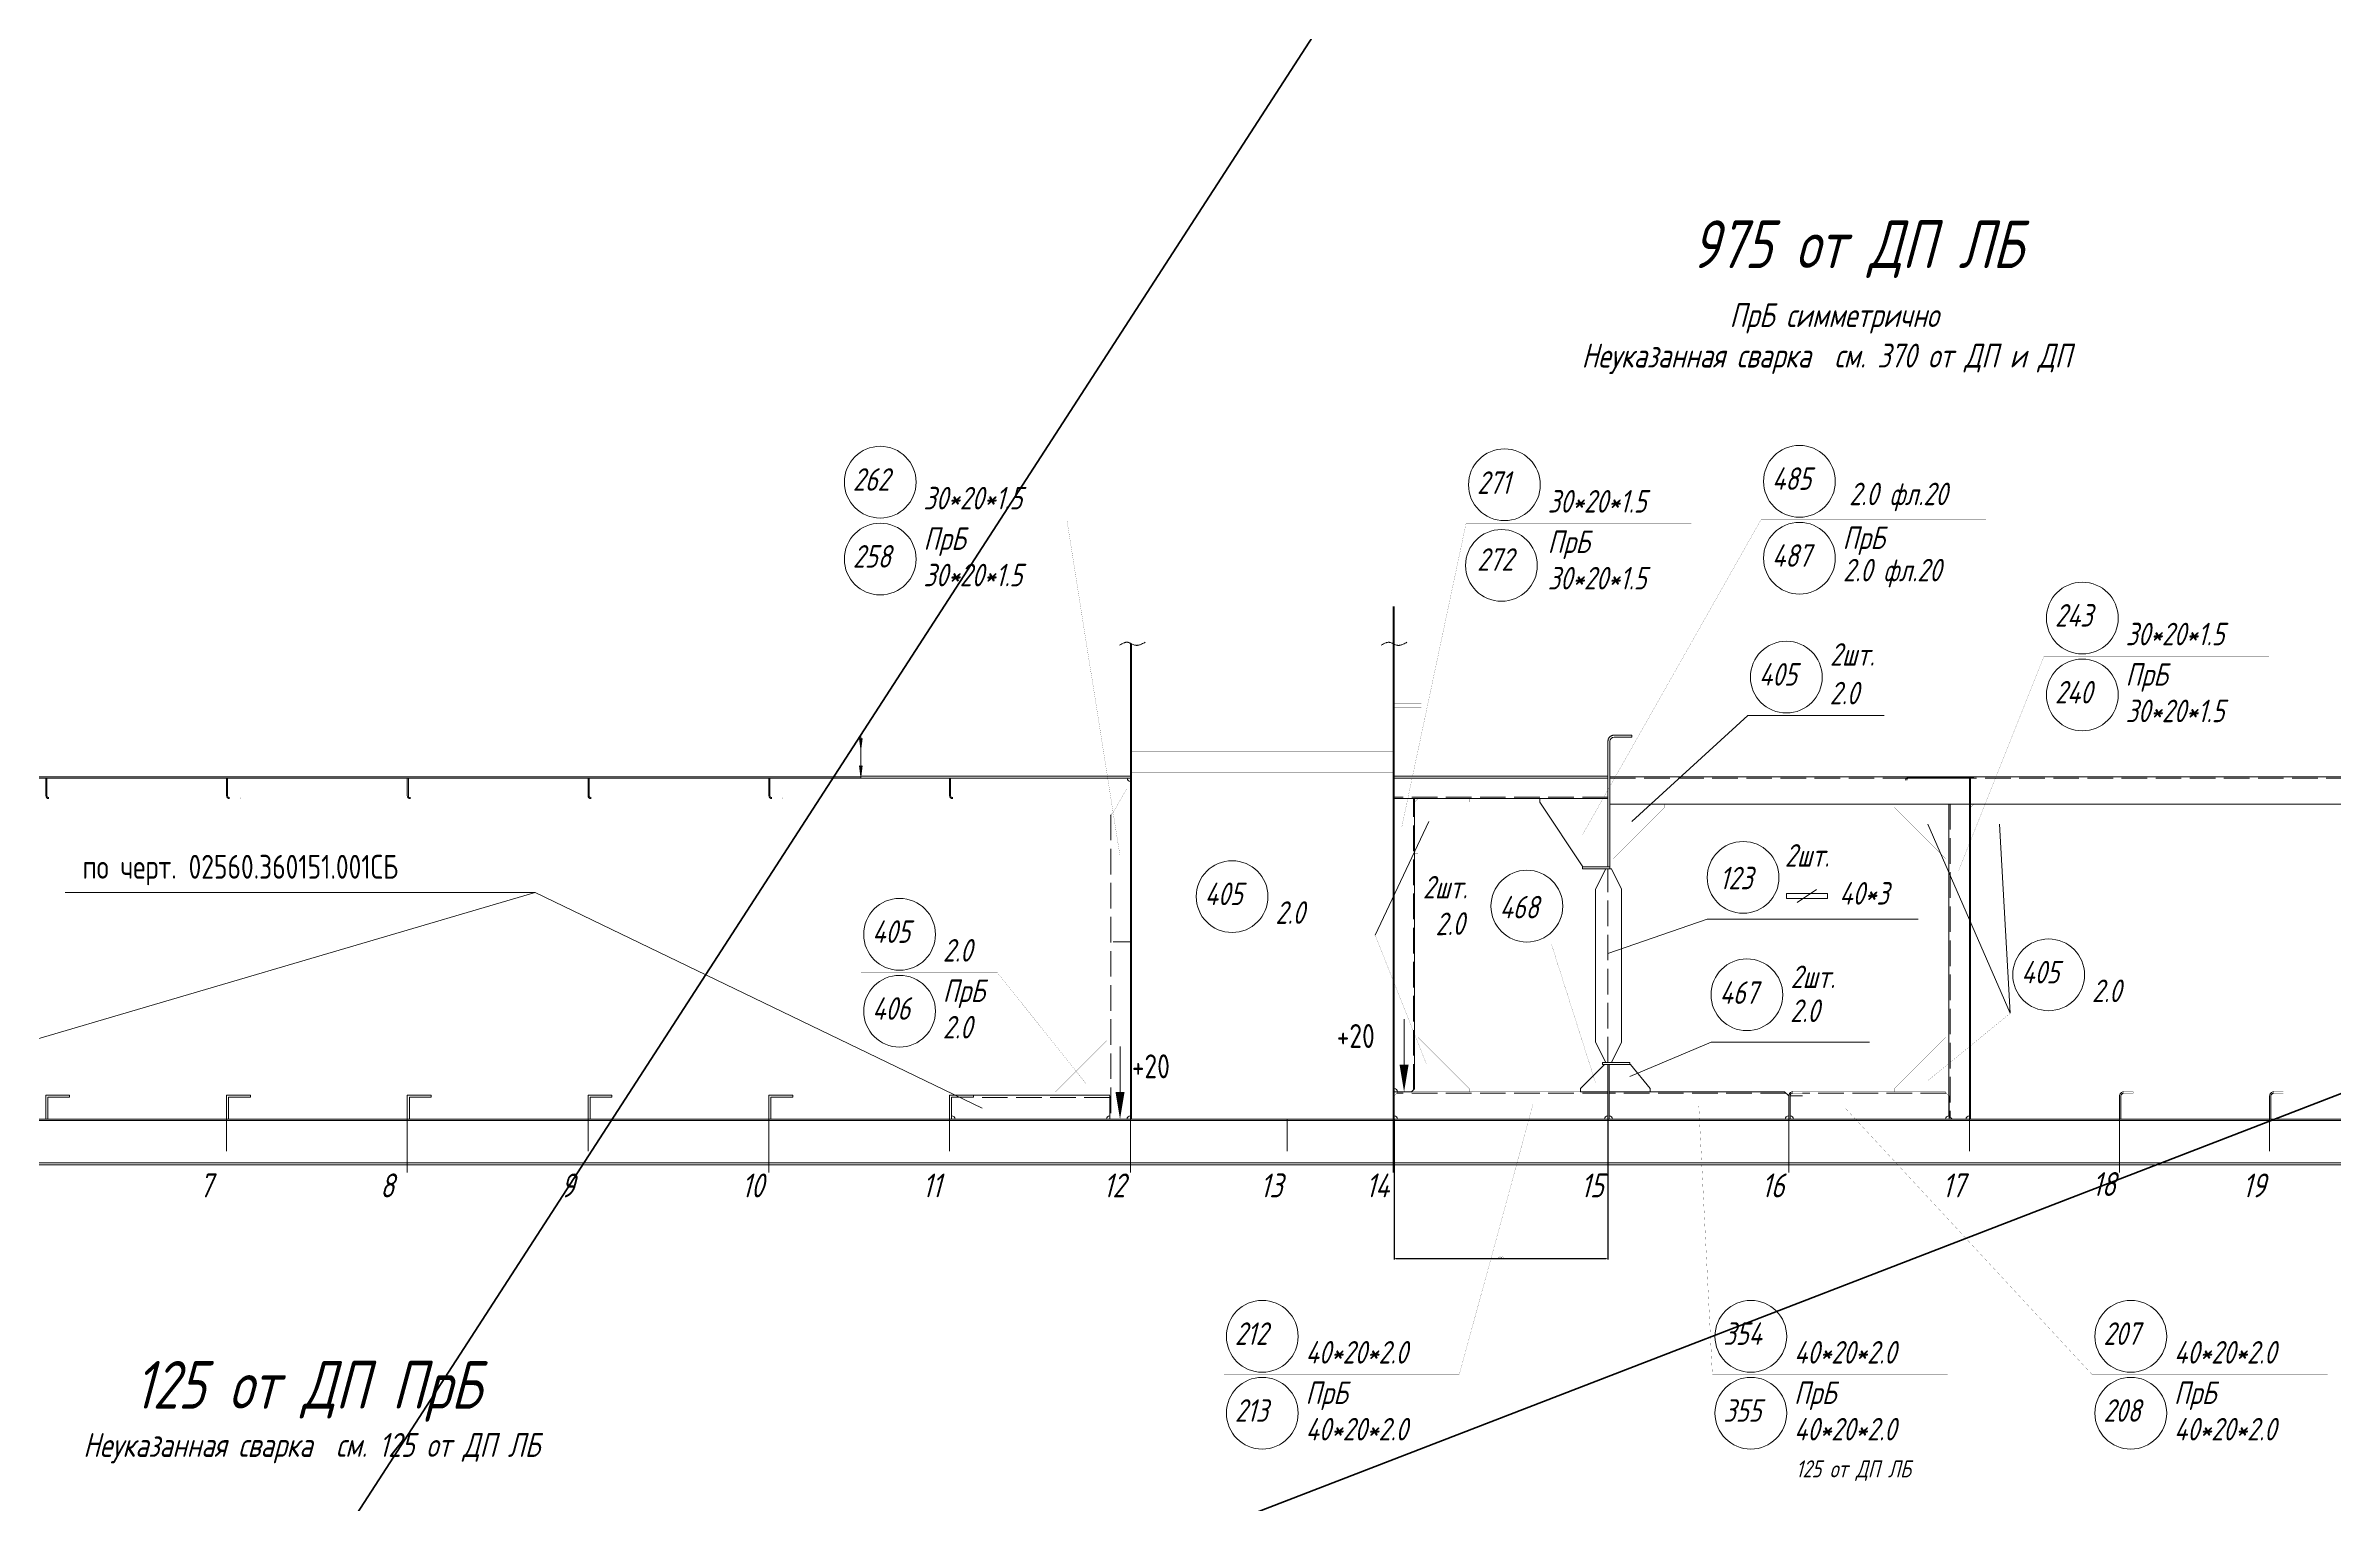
# Model space of a CAD drawing. Header units: millimetres. Extents: x 77380 to 135900, y -26587 to 17301.
# Drawn here: x 112673 to 116027, y 2031 to 4169 of the extents above; entities that cross this region are included whole.
import ezdxf

# ---------------------------------------------------------------- set-up
doc = ezdxf.new("R2010")
doc.units = ezdxf.units.MM
for name, pattern in [('K5LT32768', [0]), ('K5LT32769', [50, 37.5, -12.5]), ('K5LT32770', [0]), ('K5LT32772', [0]), ('K5LT32773', [50, 37.5, -12.5]), ('K5LT32774', [850.2, 600, -125, 0.2, -125]), ('K5LT32776', [0]), ('K5LT32777', [0]), ('K5LT32779', [0]), ('K5LT32780', [0]), ('K5LT32781', [0]), ('K5LT32831', [0]), ('K5LT_THIN', [0])]:
    doc.linetypes.add(name, pattern=pattern)
doc.layers.add('4001', color=7, linetype='Continuous')
doc.styles.add('KDIMTEXTSTYLE', font='GOST_AU.SHX', dxfattribs={"width": 0.96, "oblique": 15, "height": 5})
doc.styles.add('KTEXTSTYLE', font='GOST_AU.SHX', dxfattribs={"width": 0.96, "height": 5})
doc.dimstyles.new('KDIMSTYLE (1.00)', dxfattribs={"dimtxt": 5, "dimasz": 1, "dimexe": 2, "dimexo": 0, "dimgap": 1, "dimtad": 1, "dimtxsty": 'KDIMTEXTSTYLE', "dimsah": 1, "dimcen": 0, "dimdle": 1, "dimadec": 0, "dimazin": 0, "dimtfac": 0.667, "dimtmove": 0, "dimatfit": 3, "dimfxl": 1, "dimtvp": 1, "dimtolj": 1, "dimtzin": 0, "dimarcsym": 0})

# ---------------------------------------------------------------- blocks, each defined once
blk = doc.blocks.new('U31')
at = {"layer": '4001'}
for points in [[(113322.6, 17769.1), (113324.6, 17784.1), (113322.6, 17782.6), (113320.7, 17784.1)], [(113322.6, 17728.8), (113324.6, 17743.8), (113322.6, 17742.3), (113320.7, 17743.8)]]:
    blk.add_hatch(color=7, dxfattribs=at).paths.add_polyline_path(points)
at = {"layer": '4001', "color": 7, "linetype": 'K5LT_THIN', "lineweight": 18}
for p, q in [((113322.6, 17769.1), (113320.7, 17784.1)), ((113320.7, 17784.1), (113322.6, 17782.6)), ((113322.6, 17787), (113322.6, 17728.8)), ((113322.6, 17787), (113322.6, 17769.1)), ((113322.6, 17782.6), (113324.6, 17784.1)), ((113324.6, 17784.1), (113322.6, 17769.1)), ((113322.6, 17728.8), (113320.7, 17743.8)), ((113320.7, 17743.8), (113322.6, 17742.3)), ((113322.6, 17742.3), (113324.6, 17743.8)), ((113324.6, 17743.8), (113322.6, 17728.8))]:
    blk.add_line(p, q, dxfattribs=at)
blk = doc.blocks.new('U102')
at = {"color": 7, "linetype": 'K5LT32780', "const_width": 0.18}
for points in [[(110125.3, 12764.4), (118535.3, 12764.4), (118535.3, 18704.4), (110125.3, 18704.4)], [(110325.3, 12814.4), (118485.3, 12814.4), (118485.3, 18654.4), (110325.3, 18654.4)]]:
    blk.add_lwpolyline(points, close=True, dxfattribs=at)
blk = doc.blocks.new('U151')
blk.add_hatch(color=7).paths.add_polyline_path([(113695.8, 17265.7), (113709.1, 17265.7), (113702.4, 17225.7)])
at = {"color": 7, "linetype": 'K5LT32831', "lineweight": 9}
blk.add_line((113702.4, 17265.7), (113702.4, 17332.2), dxfattribs=at)
blk = doc.blocks.new('U152')
blk.add_hatch(color=7).paths.add_polyline_path([(114125.5, 17305.8), (114112.2, 17305.8), (114118.8, 17265.8)])
at = {"color": 7, "linetype": 'K5LT32831', "lineweight": 9}
blk.add_line((114118.8, 17305.8), (114118.8, 17372.4), dxfattribs=at)
blk = doc.blocks.new('U154')
at = {"layer": '4001', "color": 7, "linetype": 'K5LT_THIN', "lineweight": 18}
for p, q in [((112127.6, 17225.8), (112127.6, 17260.8)), ((112162.6, 17260.8), (112127.6, 17260.8)), ((112162.6, 17257.8), (112130.6, 17257.8)), ((112130.6, 17257.8), (112130.6, 17225.8)), ((112162.6, 17260.8), (112162.6, 17257.8))]:
    blk.add_line(p, q, dxfattribs=at)
blk = doc.blocks.new('U155')
at = {"layer": '4001', "color": 7, "linetype": 'K5LT_THIN', "lineweight": 18}
for p, q in [((112392.6, 17225.8), (112392.6, 17260.8)), ((112427.6, 17260.8), (112392.6, 17260.8)), ((112427.6, 17257.8), (112395.6, 17257.8)), ((112395.6, 17257.8), (112395.6, 17225.8)), ((112427.6, 17260.8), (112427.6, 17257.8))]:
    blk.add_line(p, q, dxfattribs=at)
blk = doc.blocks.new('U156')
at = {"layer": '4001', "color": 7, "linetype": 'K5LT_THIN', "lineweight": 18}
for p, q in [((112657.6, 17225.8), (112657.6, 17260.8)), ((112692.6, 17260.8), (112657.6, 17260.8)), ((112692.6, 17257.8), (112660.6, 17257.8)), ((112660.6, 17257.8), (112660.6, 17225.8)), ((112692.6, 17260.8), (112692.6, 17257.8))]:
    blk.add_line(p, q, dxfattribs=at)
blk = doc.blocks.new('U157')
at = {"layer": '4001', "color": 7, "linetype": 'K5LT_THIN', "lineweight": 18}
for p, q in [((112922.6, 17225.8), (112922.6, 17260.8)), ((112957.6, 17260.8), (112922.6, 17260.8)), ((112957.6, 17257.8), (112925.6, 17257.8)), ((112925.6, 17257.8), (112925.6, 17225.8)), ((112957.6, 17260.8), (112957.6, 17257.8))]:
    blk.add_line(p, q, dxfattribs=at)
blk = doc.blocks.new('U158')
at = {"layer": '4001', "color": 7, "linetype": 'K5LT_THIN', "lineweight": 18}
for p, q in [((113187.6, 17225.8), (113187.6, 17260.8)), ((113222.6, 17260.8), (113187.6, 17260.8)), ((113222.6, 17257.8), (113190.6, 17257.8)), ((113190.6, 17257.8), (113190.6, 17225.8)), ((113222.6, 17260.8), (113222.6, 17257.8))]:
    blk.add_line(p, q, dxfattribs=at)
blk = doc.blocks.new('U159')
at = {"layer": '4001', "color": 7, "linetype": 'K5LT_THIN', "lineweight": 18}
for p, q in [((113452.6, 17225.8), (113452.6, 17260.8)), ((113487.6, 17260.8), (113452.6, 17260.8)), ((113487.6, 17257.8), (113455.6, 17257.8)), ((113455.6, 17257.8), (113455.6, 17225.8)), ((113487.6, 17260.8), (113487.6, 17257.8))]:
    blk.add_line(p, q, dxfattribs=at)
blk = doc.blocks.new('U165')
at = {"color": 3, "linetype": 'K5LT32768', "lineweight": 18, "true_color": 0x00ff00}
for p, q in [((115167.6, 17225.8), (115167.6, 17259.8)), ((115169.6, 17225.8), (115169.6, 17259.8))]:
    blk.add_line(p, q, dxfattribs=at)
at = {"color": 1, "linetype": 'K5LT32772', "true_color": 0xff0000, "const_width": 0.18}
blk.add_lwpolyline([(115173.6, 17265.8), (115187.6, 17265.8), (115187.6, 17263.8), (115173.6, 17263.8)], dxfattribs=at)
at = {"color": 3, "linetype": 'K5LT32768', "lineweight": 18, "true_color": 0x00ff00}
for radius, start, end in [(6, 89.9984, 180.0016), (4, 89.9993, 179.9897)]:
    blk.add_arc((115173.6, 17259.8), radius, start, end, dxfattribs=at)
blk = doc.blocks.new('U166')
at = {"color": 3, "linetype": 'K5LT32768', "lineweight": 18, "true_color": 0x00ff00}
for p, q in [((115387.6, 17225.8), (115387.6, 17259.8)), ((115389.6, 17225.8), (115389.6, 17259.8))]:
    blk.add_line(p, q, dxfattribs=at)
at = {"color": 1, "linetype": 'K5LT32772', "true_color": 0xff0000, "const_width": 0.18}
blk.add_lwpolyline([(115393.6, 17265.8), (115407.6, 17265.8), (115407.6, 17263.8), (115393.6, 17263.8)], dxfattribs=at)
at = {"color": 3, "linetype": 'K5LT32768', "lineweight": 18, "true_color": 0x00ff00}
for radius, start, end in [(6, 89.9984, 180.0016), (4, 89.9993, 179.9897)]:
    blk.add_arc((115393.6, 17259.8), radius, start, end, dxfattribs=at)
blk = doc.blocks.new('U174')
at = {"layer": '4001', "color": 7, "linetype": 'K5LT_THIN', "lineweight": 18}
for p, q in [((114412.6, 17305.8), (114377.6, 17270.8)), ((114417.6, 17305.8), (114412.6, 17305.8)), ((114417.6, 17305.8), (114417.6, 17265.8)), ((114377.6, 17265.8), (114377.6, 17270.8)), ((114377.6, 17265.8), (114417.6, 17265.8))]:
    blk.add_line(p, q, dxfattribs=at)
blk = doc.blocks.new('U175')
at = {"layer": '4001', "color": 7, "linetype": 'K5LT_THIN', "lineweight": 18}
for p, q in [((114419.6, 17265.8), (114419.6, 17305.8)), ((114419.6, 17305.8), (114450.6, 17305.8)), ((114479.6, 17270.8), (114450.6, 17305.8)), ((114419.6, 17265.8), (114479.6, 17265.8)), ((114479.6, 17265.8), (114479.6, 17270.8))]:
    blk.add_line(p, q, dxfattribs=at)
blk = doc.blocks.new('U201')
at = {"layer": '4001', "color": 7, "linetype": 'K5LT_THIN', "lineweight": 18}
for p, q in [((114380.6, 17592.8), (114380.6, 17595.8)), ((114420.6, 17595.8), (114380.6, 17595.8)), ((114380.6, 17592.8), (114420.6, 17592.8)), ((114420.6, 17595.8), (114420.6, 17592.8))]:
    blk.add_line(p, q, dxfattribs=at)
blk = doc.blocks.new('*D585')
at = {"color": 0, "lineweight": -2}
for p, q in [((114649.2, 2595.1), (114649.2, 2390)), ((114962.7, 2595.1), (114962.7, 2390)), ((114651.7, 2391.3), (114960.2, 2391.3))]:
    blk.add_line(p, q, dxfattribs=at)
at = {"color": 0, "lineweight": 100}
for points in [[(114651.7, 2391.7), (114651.7, 2390.8), (114649.2, 2391.3)], [(114960.2, 2391.7), (114960.2, 2390.8), (114962.7, 2391.3)]]:
    blk.add_solid(points, dxfattribs=at)
at = {"layer": 'Defpoints', "color": 0, "lineweight": 100}
for p in [(114649.2, 2595.8), (114962.7, 2595.7), (114962.7, 2391.3)]:
    blk.add_point(p, dxfattribs=at)
at = {"color": 0, "lineweight": 100, "insert": (114805.9, 2393.3), "char_height": 2.5, "attachment_point": 5}
blk.add_mtext('313,5', dxfattribs=at)

msp = doc.modelspace()

# ---------------------------------------------------------------- linework, layer by layer
at = {"color": 2, "lineweight": 100}
for p, q in [((113264.422, 1562.654), (126209.614, 6562.066)), ((112818.216, 1537.293), (115195.489, 5211.912))]:
    msp.add_line(p, q, dxfattribs=at)
at = {"color": 3, "linetype": 'K5LT32768', "lineweight": 18, "true_color": 0x00ff00}
for p, q in [((114647.69, 2595.751), (114647.69, 3347.217)), ((114649.188, 2595.751), (114649.188, 3347.217)), ((114262.689, 2595.751), (114262.689, 3292.832)), ((114264.188, 2595.751), (114264.188, 3292.832)), ((114647.69, 2595.751), (114647.69, 3292.832)), ((114649.188, 2595.751), (114649.188, 3292.832)), ((114262.689, 3095.751), (112164.191, 3095.751)), ((112672.69, 3070.197), (112672.69, 3095.751)), ((112674.188, 3070.197), (112674.188, 3095.751)), ((112937.69, 3070.197), (112937.69, 3095.751)), ((112939.188, 3070.197), (112939.188, 3095.751)), ((113202.69, 3070.197), (113202.69, 3095.751)), ((113204.188, 3070.197), (113204.188, 3095.751)), ((113467.69, 3070.197), (113467.69, 3095.751)), ((113469.188, 3070.197), (113469.188, 3095.751)), ((113732.69, 3070.197), (113732.69, 3095.751)), ((113734.188, 3070.197), (113734.188, 3095.751)), ((114262.689, 3098.751), (113867.689, 3098.751)), ((113997.69, 3070.197), (113997.69, 3095.751)), ((113999.188, 3070.197), (113999.188, 3095.751)), ((114262.689, 3098.751), (114237.189, 3098.751)), ((114262.689, 2981.751), (114262.689, 3095.751)), ((114962.689, 3098.751), (114649.188, 3098.751)), ((114962.689, 3095.751), (114649.188, 3095.751)), ((115499.188, 3097.251), (115403.635, 3097.251)), ((115499.188, 3095.751), (115403.635, 3095.751)), ((115492.688, 2595.751), (115492.688, 3095.751)), ((115494.189, 2595.751), (115494.189, 3095.751)), ((115494.189, 2595.751), (115494.189, 3095.751)), ((114262.689, 2595.751), (114262.689, 3080.751)), ((114649.188, 3080.751), (114649.188, 2595.751)), ((115462.634, 3057.751), (115462.634, 2600.306)), ((115492.688, 2595.751), (115492.688, 3080.751)), ((114232.69, 2595.751), (114232.69, 2629.751)), ((114649.188, 2629.752), (114649.189, 2640.825)), ((114649.188, 2635.825), (114674.689, 2635.825)), ((114962.689, 2600.752), (114962.689, 2629.752)), ((115227.689, 2595.751), (115227.689, 2629.824)), ((115229.691, 2595.751), (115229.691, 2629.824)), ((115229.691, 2629.751), (115229.691, 2595.751)), ((115247.69, 2629.751), (115229.691, 2629.751)), ((115462.689, 2595.751), (115462.689, 2629.751)), ((112747.643, 2593.752), (111887.689, 2593.752)), ((115792.611, 2595.751), (113932.889, 2595.751)), ((115791.758, 2593.752), (113933.279, 2593.752)), ((113999.689, 2595.751), (114232.69, 2595.751)), ((114237.189, 2595.751), (114262.689, 2595.751)), ((114729.691, 2595.751), (114962.689, 2595.751)), ((115229.691, 2595.751), (115462.689, 2595.751)), ((115462.634, 2600.306), (115467.191, 2595.751)), ((115467.191, 2595.751), (115492.688, 2595.751))]:
    msp.add_line(p, q, dxfattribs=at)
at = {"color": 1, "linetype": 'K5LT32772', "lineweight": 18, "true_color": 0xff0000}
for p, q in [((115167.883, 3187.524), (114997.689, 3032.022)), ((115367.68, 3187.524), (115167.883, 3187.524)), ((114679.245, 2640.379), (114679.245, 3065.751)), ((115284.361, 2926.768), (115224.243, 2926.768)), ((115224.243, 2926.768), (115224.243, 2919.253)), ((115224.243, 2919.253), (115284.361, 2919.253)), ((115240.212, 2913.617), (115268.392, 2932.404)), ((115284.361, 2919.253), (115284.361, 2926.768)), ((114674.689, 2635.825), (114679.245, 2640.379))]:
    msp.add_line(p, q, dxfattribs=at)
at = {"color": 1, "linetype": 'K5LT32773', "lineweight": 18, "true_color": 0xff0000}
for p, q in [((114971.689, 3158.751), (114997.689, 3158.751)), ((114997.689, 3158.751), (114997.689, 3155.751)), ((114965.689, 3095.751), (117877.691, 3095.751)), ((114962.689, 3067.751), (114649.188, 3067.751)), ((114677.744, 2638.879), (114677.744, 3065.751)), ((114962.689, 2678.751), (114962.689, 2962.751)), ((114232.636, 2627.751), (114032.689, 2627.753))]:
    msp.add_line(p, q, dxfattribs=at)
at = {"color": 7, "linetype": 'K5LT_THIN', "lineweight": 18}
for p, q in [((114997.689, 3155.751), (114971.689, 3155.751)), ((114962.689, 2965.751), (114962.689, 3149.751)), ((114965.689, 3149.751), (114965.689, 2965.751)), ((112307.69, 3097.751), (113867.689, 3097.751)), ((113867.689, 3098.751), (113867.689, 3095.751)), ((114965.689, 3097.751), (116272.689, 3097.751)), ((114649.188, 3065.751), (114962.689, 3065.751)), ((114862.689, 3065.751), (114862.689, 3060.751)), ((114862.689, 3060.751), (114925.689, 2965.751)), ((117912.69, 3057.751), (114965.689, 3057.751)), ((114621.377, 2865.694), (114700.059, 3032.022)), ((115431.862, 3028.23), (115552.398, 2750.996)), ((115536.688, 3028.23), (115552.398, 2750.996)), ((114959.689, 2962.751), (114944.689, 2932.751)), ((114965.689, 2962.751), (114967.689, 2962.751)), ((114967.689, 2962.751), (114982.689, 2932.751)), ((113389.947, 2928.275), (112317.666, 2612.788)), ((114944.689, 2932.751), (114944.689, 2708.751)), ((114982.689, 2932.751), (114982.689, 2708.751)), ((115108.235, 2888.933), (114962.689, 2838.653)), ((115108.235, 2888.933), (115417.235, 2888.933)), ((114944.689, 2708.751), (114959.689, 2678.751)), ((114967.689, 2678.751), (114982.689, 2708.751)), ((115113.785, 2708.751), (114994.689, 2658.325)), ((115113.785, 2708.751), (115346.19, 2708.751)), ((114994.689, 2678.751), (114954.689, 2678.751)), ((114954.689, 2678.751), (114954.689, 2675.751)), ((114954.689, 2675.751), (114994.689, 2675.751)), ((114962.689, 2675.751), (114962.689, 2595.75)), ((114964.689, 2595.751), (114964.689, 2675.751)), ((114994.689, 2678.751), (114994.689, 2675.751)), ((114032.689, 2630.753), (114232.636, 2630.751)), ((112747.643, 2593.752), (113933.279, 2593.752)), ((115791.758, 2593.752), (117618.26, 2593.751)), ((113924.718, 2531.751), (112739.082, 2531.751)), ((112740.224, 2528.751), (113925.86, 2528.751))]:
    msp.add_line(p, q, dxfattribs=at)
at = {"color": 3, "linetype": 'K5LT32769', "lineweight": 18, "true_color": 0x00ff00}
for p, q in [((115464.136, 3057.751), (115464.136, 2598.806)), ((114234.134, 3042.189), (114234.134, 2598.806)), ((114962.689, 2633.825), (114653.262, 2633.825)), ((115223.615, 2633.825), (114964.689, 2633.825)), ((115458.615, 2633.824), (115247.69, 2633.824))]:
    msp.add_line(p, q, dxfattribs=at)
at = {"color": 7, "linetype": 'K5LT32780', "lineweight": 18}
for p, q in [((112701.19, 2928.275), (113389.947, 2928.275)), ((113389.947, 2928.275), (114045.36, 2611.753))]:
    msp.add_line(p, q, dxfattribs=at)
at = {"color": 3, "linetype": 'K5LT32774', "lineweight": 18, "true_color": 0x00ff00}
for p, q in [((114237.189, 2855.751), (114262.689, 2855.751)), ((114647.69, 2703.851), (114647.69, 2595.751)), ((115492.688, 2703.851), (115492.688, 2595.751))]:
    msp.add_line(p, q, dxfattribs=at)
at = {"color": 1, "linetype": 'K5LT32781', "lineweight": 0, "true_color": 0xff0000}
for p, q in [((114647.69, 2635.825), (114647.69, 2517.626)), ((111162.689, 2595.751), (118776.46, 2595.751)), ((112937.689, 2595.751), (112937.689, 2548.876)), ((113202.689, 2595.751), (113202.689, 2517.626)), ((113467.689, 2595.751), (113467.689, 2548.876)), ((113732.689, 2595.751), (113732.689, 2517.626)), ((113932.889, 2595.751), (115792.611, 2595.751)), ((113997.689, 2595.751), (113997.689, 2548.876)), ((113997.689, 2595.751), (113997.689, 2548.876)), ((114262.689, 2595.751), (114262.689, 2517.626)), ((114262.689, 2595.751), (114262.689, 2517.626)), ((114492.689, 2595.751), (114492.689, 2548.876)), ((114492.689, 2595.751), (114492.689, 2548.876)), ((114647.69, 2595.75), (114647.69, 2517.625)), ((114962.689, 2595.751), (114962.689, 2548.876)), ((114962.689, 2595.751), (114962.689, 2548.876)), ((115227.689, 2595.751), (115227.689, 2517.626)), ((115227.689, 2595.751), (115227.689, 2517.626)), ((115492.689, 2595.751), (115492.689, 2548.876)), ((115712.689, 2595.751), (115712.689, 2517.626)), ((115712.689, 2595.751), (115712.689, 2517.626)), ((115932.689, 2595.751), (115932.689, 2548.876))]:
    msp.add_line(p, q, dxfattribs=at)
at = {"color": 3, "linetype": 'K5LT32777', "lineweight": 18, "true_color": 0x00ff00}
for p, q in [((115221.616, 2635.825), (114964.689, 2635.825)), ((115227.689, 2629.752), (115221.616, 2635.825)), ((115227.689, 2600.752), (115227.689, 2629.752)), ((114969.189, 2595.751), (115222.687, 2595.751))]:
    msp.add_line(p, q, dxfattribs=at)
at = {"color": 8, "linetype": 'K5LT32779', "lineweight": 18, "true_color": 0x808080}
for p, q in [((111959.689, 2531.751), (112739.082, 2531.751)), ((111959.689, 2528.751), (112740.224, 2528.751)), ((111963.931, 2531.751), (117370.686, 2531.751)), ((111963.931, 2528.751), (117371.93, 2528.751)), ((113924.718, 2531.751), (115762.961, 2531.751)), ((113925.86, 2528.751), (115764.613, 2528.751))]:
    msp.add_line(p, q, dxfattribs=at)
at = {"color": 1, "linetype": 'K5LT32772', "true_color": 0xff0000, "const_width": 0.18}
for points in [[(113839.614, 3473.3), (114169.69, 3473.3), (114247.44, 2981.751)], [(115084.711, 3468.647), (114754.635, 3468.647), (114660.323, 3023.221)], [(115517.088, 3474.518), (115187.013, 3474.518), (114925.689, 3013.251)], [(115931.836, 3274.079), (115601.76, 3274.079), (115477.036, 2960.815)], [(114167.688, 3095.751), (114167.688, 3055.751), (114169.69, 3055.751), (114169.69, 3095.751)], [(115399.133, 3092.751), (115399.133, 3057.306), (115400.635, 3057.306), (115400.635, 3092.751)], [(114355.371, 2865.694), (114621.377, 2865.694), (114696.494, 2676.882)], [(114716.706, 2853.065), (114879.59, 2853.065), (114944.689, 2648.699)], [(113867.948, 2810.378), (114067.746, 2810.378), (114197.415, 2648.072)], [(115752.195, 2750.996), (115552.398, 2750.996), (115431.862, 2652.43)], [(114399.643, 2221), (114744.744, 2221), (114853.101, 2618.656)], [(115233.688, 2635.824), (115247.617, 2635.824), (115247.617, 2633.824), (115233.688, 2633.824)], [(115460.902, 2221), (115115.801, 2221), (115095.938, 2615.252)], [(116017.895, 2221), (115672.794, 2221), (115309.825, 2612.751)]]:
    msp.add_lwpolyline(points, dxfattribs=at)
at = {"color": 6, "linetype": 'K5LT32776', "true_color": 0xff00ff, "const_width": 0.18}
msp.add_lwpolyline([(114649.188, 3199.792), (114689.188, 3199.792), (114689.188, 3205.151), (114649.188, 3205.151)], dxfattribs=at)
at = {"color": 3, "linetype": 'K5LT32768', "true_color": 0x00ff00, "const_width": 0.18}
for points in [[(114647.69, 3137.017), (114263.69, 3137.017), (114263.69, 3134.802), (114647.69, 3134.802)], [(114647.69, 3104.509), (114263.69, 3104.509), (114263.69, 3106.724), (114647.69, 3106.724)], [(112677.188, 3065.697), (112692.633, 3065.697), (112692.633, 3067.197), (112677.188, 3067.197)], [(112942.188, 3065.697), (112957.633, 3065.697), (112957.633, 3067.197), (112942.188, 3067.197)], [(113207.188, 3065.697), (113222.633, 3065.697), (113222.633, 3067.197), (113207.188, 3067.197)], [(113472.188, 3065.697), (113487.633, 3065.697), (113487.633, 3067.197), (113472.188, 3067.197)], [(113737.188, 3065.697), (113752.633, 3065.697), (113752.633, 3067.197), (113737.188, 3067.197)], [(114002.188, 3065.697), (114017.633, 3065.697), (114017.633, 3067.197), (114002.188, 3067.197)], [(114262.689, 3080.751), (114257.69, 3080.751), (114237.189, 3045.244)], [(114237.189, 3045.244), (114232.636, 3040.689), (114232.636, 2600.306), (114237.189, 2595.751)], [(114962.689, 2635.825), (114655.262, 2635.825), (114649.189, 2629.752)], [(115462.689, 2629.751), (115456.616, 2635.824), (115247.69, 2635.824), (115247.69, 2629.751)]]:
    msp.add_lwpolyline(points, dxfattribs=at)
at = {"color": 2, "linetype": 'K5LT32770', "true_color": 0xffff00, "const_width": 0.18}
for points in [[(114684.244, 3065.72), (114759.244, 3065.72), (114759.244, 3060.721), (114684.244, 2985.721), (114679.245, 2985.721), (114679.245, 3060.721), (114684.244, 3065.72)], [(114970.688, 3057.72), (115045.688, 3057.72), (115045.688, 3052.721), (114970.688, 2977.721), (114965.689, 2977.721), (114965.689, 3052.721), (114970.688, 3057.72)], [(115457.635, 3057.751), (115382.635, 3057.751), (115382.635, 3052.751), (115457.635, 2977.751), (115462.634, 2977.751), (115462.634, 3052.751), (115457.635, 3057.751)], [(115499.188, 3057.72), (115574.188, 3057.72), (115574.188, 3052.721), (115499.188, 2977.721), (115494.189, 2977.721), (115494.189, 3052.721), (115499.188, 3057.72)], [(114227.689, 2630.751), (114152.689, 2630.751), (114152.689, 2635.751), (114227.689, 2710.751), (114232.69, 2710.751), (114232.69, 2635.751), (114227.689, 2630.751)], [(114684.244, 2635.825), (114759.244, 2635.825), (114759.244, 2640.824), (114684.244, 2715.824), (114679.245, 2715.824), (114679.245, 2640.824), (114684.244, 2635.825)], [(115457.69, 2635.751), (115382.69, 2635.751), (115382.69, 2640.751), (115457.69, 2715.751), (115462.689, 2715.751), (115462.689, 2640.751), (115457.69, 2635.751)]]:
    msp.add_lwpolyline(points, dxfattribs=at)
at = {"color": 1, "linetype": 'K5LT32772', "lineweight": 18, "true_color": 0xff0000}
for centre in [(113895.974, 3529.661), (114810.917, 3525.903), (115243.373, 3530.878), (113895.974, 3416.941), (114806.576, 3407.647), (115243.373, 3418.158), (115658.12, 3330.439), (115224.243, 3243.884), (115658.12, 3217.719), (115160.838, 2950.251), (114411.731, 2922.054), (114843.84, 2908.067), (113924.309, 2866.738), (115608.758, 2807.357), (115166.388, 2778.186), (113924.309, 2754.017), (114456.003, 2277.359), (115172.161, 2277.359), (115729.154, 2277.359), (114456.003, 2164.64), (115172.161, 2164.64), (115729.154, 2164.64)]:
    msp.add_circle(centre, 52.603, dxfattribs=at)
at = {"color": 1, "linetype": 'K5LT32773', "lineweight": 18, "true_color": 0xff0000}
msp.add_arc((114971.689, 3149.751), 9, 90, 180, dxfattribs=at)
at = {"color": 7, "linetype": 'K5LT_THIN', "lineweight": 18}
msp.add_arc((114971.689, 3149.751), 6, 90, 180, dxfattribs=at)
at = {"color": 3, "linetype": 'K5LT32768', "lineweight": 18, "true_color": 0x00ff00}
for centre, radius, start, end in [((114262.775, 3095.667), 4.917, 179.019562, 269.006439), ((115403.635, 3092.75), 4.501, 89.995514, 179.985062), ((115403.635, 3092.751), 3, 89.998352, 180.001648), ((112677.188, 3070.195), 4.498, 179.981766, 269.99881), ((112677.188, 3070.197), 3, 179.998352, 270.001648), ((112942.188, 3070.195), 4.498, 179.981766, 269.99881), ((112942.188, 3070.197), 3, 179.998352, 270.001648), ((113207.188, 3070.195), 4.498, 179.981766, 269.99881), ((113207.188, 3070.197), 3, 179.998352, 270.001648), ((113472.188, 3070.195), 4.498, 179.981766, 269.99881), ((113472.188, 3070.197), 3, 179.998352, 270.001648), ((113737.188, 3070.195), 4.498, 179.981766, 269.99881), ((113737.188, 3070.197), 3, 179.998352, 270.001648), ((114002.188, 3070.195), 4.498, 179.981766, 269.99881), ((114002.188, 3070.197), 3, 179.998352, 270.001648), ((114649.188, 2635.826), 4.999, 359.987549, 89.994965), ((115233.688, 2629.824), 6, 89.998352, 180.001648), ((115233.688, 2629.826), 3.998, 90.005737, 180.027054), ((114262.689, 2595.752), 4.999, 90.005035, 180.012451), ((114649.188, 2595.75), 5.002, 0.017394, 90.000084), ((114962.689, 2595.75), 5.002, 89.999916, 179.982605), ((115229.691, 2595.752), 4.999, 359.987549, 89.994965), ((115462.689, 2595.752), 4.999, 90.005035, 180.012451), ((115492.688, 2595.752), 4.999, 90.005035, 180.012451)]:
    msp.add_arc(centre, radius, start, end, dxfattribs=at)
at = {"color": 8, "linetype": 'K5LT32779', "lineweight": 18, "true_color": 0x808080}
for centre, radius, start, end in [((114000.689, 2595.753), 4.999, 359.987549, 89.994965), ((114232.69, 2595.75), 5.002, 89.999916, 179.982605)]:
    msp.add_arc(centre, radius, start, end, dxfattribs=at)
at = {"color": 3, "linetype": 'K5LT32777', "lineweight": 18, "true_color": 0x00ff00}
for centre, start, end in [((114964.187, 2595.75), 0.017394, 84.241323), ((115227.689, 2595.75), 89.999916, 179.982605)]:
    msp.add_arc(centre, 5.002, start, end, dxfattribs=at)
at = {"color": 7, "linetype": 'K5LT32780', "lineweight": 18}
for points in [[(114246.701, 3290.604), (114248.982, 3291.946), (114251.765, 3293.76), (114255.291, 3294.752), (114256.608, 3294.947), (114257.73, 3294.975), (114258.793, 3294.867), (114259.935, 3294.616), (114261.341, 3294.156), (114263.203, 3293.361), (114265.399, 3292.287), (114267.687, 3291.264), (114269.625, 3290.662), (114271.143, 3290.453), (114272.399, 3290.431), (114273.719, 3290.552), (114275.22, 3290.851), (114277.021, 3291.403), (114280.192, 3292.711), (114282.664, 3294.101), (114284.448, 3295.09)], [(114630.336, 3290.552), (114632.617, 3291.894), (114635.4, 3293.708), (114638.926, 3294.699), (114640.243, 3294.894), (114641.364, 3294.922), (114642.427, 3294.814), (114643.57, 3294.563), (114644.976, 3294.104), (114646.838, 3293.309), (114649.034, 3292.234), (114651.322, 3291.211), (114653.259, 3290.61), (114654.778, 3290.4), (114656.034, 3290.379), (114657.354, 3290.5), (114658.854, 3290.799), (114660.655, 3291.35), (114663.827, 3292.658), (114666.299, 3294.048), (114668.083, 3295.038)]]:
    msp.add_open_spline(points, degree=3, knots=[0, 0, 0, 0, 3.97393647, 4.78669493, 5.4075024, 5.9404964, 6.44259612, 6.98562283, 7.66889167, 8.62974461, 9.97956407, 11.28900754, 12.33652923, 12.96858194, 13.55251157, 14.19178056, 14.92754347, 15.81338849, 16.9759929, 20, 20, 20, 20], dxfattribs=at)

# ---------------------------------------------------------------- block references
for name in ['U102', 'U31', 'U201', 'U152', 'U151', 'U174', 'U175', 'U154', 'U155', 'U156', 'U157', 'U158', 'U159', 'U165', 'U166']:
    msp.add_blockref(name, (545.046, -14630.011))

# ---------------------------------------------------------------- texts
at = {"color": 7, "style": 'KTEXTSTYLE', "oblique": 15, "width": 0.965}
msp.add_text('125 от ДП ЛБ', height=25, dxfattribs=at).set_placement((115238.198, 2070.531))
at = {"color": 7, "char_height": 2.5, "attachment_point": 1, "style": 'KTEXTSTYLE'}
for s, insert in [('\\H3.5;\\W0.965;\\Q15;\\Q15;\\H70.00;975 от ДП ЛБ', (115084.741, 3913.503)), ('\\H3.5;\\W0.965;\\Q15;\\Q15;\\H35.00;ПрБ симметрично', (115141.079, 3792.096)), ('\\H3.5;\\W0.965;\\Q15;\\Q15;\\H35.00;Неуказанная сварка  см. 370 от ДП и ДП', (114924.179, 3732.738)), ('\\H3.5;\\W0.965;\\Q15;\\Q15;\\H33.00;{\\c255;262}', (113855.839, 3550.136)), ('\\H3.5;\\W0.965;\\Q15;\\Q15;\\H33.00;{\\c255;30*20*1.5}', (113959.38, 3522.739)), ('\\H3.5;\\W0.965;\\Q15;\\Q15;\\H33.00;{\\c255;271}', (114770.859, 3545.483)), ('\\H3.5;\\W0.965;\\Q15;\\Q15;\\H33.00;{\\c255;485}', (115203.237, 3551.353)), ('\\H3.5;\\W0.965;\\Q15;\\Q15;\\H33.00;{\\c255;2.0 фл.20}', (115316.224, 3528.919)), ('\\H3.5;\\W0.965;\\Q15;\\Q15;\\H33.00;{\\c255;30*20*1.5}', (114874.4, 3518.086)), ('\\H3.5;\\W0.965;\\Q15;\\Q15;\\H33.00;{\\c16711935;ПрБ}', (113959.38, 3463.462)), ('\\H3.5;\\W0.965;\\Q15;\\Q15;\\H33.00;{\\c16711935;ПрБ}', (114874.4, 3458.809)), ('\\H3.5;\\W0.965;\\Q15;\\Q15;\\H33.00;{\\c16711935;ПрБ}', (115306.778, 3464.679)), ('\\H3.5;\\W0.965;\\Q15;\\Q15;\\H33.00;{\\c255;258}', (113855.839, 3437.416)), ('\\H3.5;\\W0.965;\\Q15;\\Q15;\\H33.00;{\\c255;272}', (114770.859, 3432.763)), ('\\H3.5;\\W0.965;\\Q15;\\Q15;\\H33.00;{\\c255;487}', (115203.237, 3438.634)), ('\\H3.5;\\W0.965;\\Q15;\\Q15;\\H33.00;{\\c255;30*20*1.5}', (113959.38, 3410.02)), ('\\H3.5;\\W0.965;\\Q15;\\Q15;\\H33.00;{\\c255;30*20*1.5}', (114874.4, 3405.367)), ('\\H3.5;\\W0.965;\\Q15;\\Q15;\\H33.00;{\\c255;2.0 фл.20}', (115307.224, 3417.266)), ('\\H3.5;\\W0.965;\\Q15;\\Q15;\\H33.00;{\\c255;243}', (115617.985, 3350.914)), ('\\H3.5;\\W0.965;\\Q15;\\Q15;\\H33.00;{\\c255;30*20*1.5}', (115721.526, 3323.518)), ('\\H3.5;\\W0.965;\\Q15;\\Q15;\\H33.00;2шт.', (115288.146, 3293.659)), ('\\H3.5;\\W0.965;\\Q15;\\Q15;\\H33.00;{\\c255;405}', (115184.108, 3264.36)), ('\\H3.5;\\W0.965;\\Q15;\\Q15;\\H33.00;{\\c16711935;ПрБ}', (115721.526, 3264.24)), ('\\H3.5;\\W0.965;\\Q15;\\Q15;\\H33.00;{\\c255;2.0}', (115287.648, 3236.962)), ('\\H3.5;\\W0.965;\\Q15;\\Q15;\\H33.00;{\\c255;240}', (115617.985, 3238.195)), ('\\H3.5;\\W0.965;\\Q15;\\Q15;\\H33.00;{\\c255;30*20*1.5}', (115721.526, 3210.798)), ('\\H3.5;\\W0.965;\\Q15;\\Q15;\\H33.00;2шт.', (115221.994, 2999.02)), ('\\H3.5;\\W0.965;\\Q15;\\Q0;\\H35.00;по черт. 02560.360151.001СБ', (112726.398, 2983.275)), ('\\H3.5;\\W0.965;\\Q15;\\Q15;\\H33.00;2шт.', (114691.427, 2952.331)), ('\\H3.5;\\W0.965;\\Q15;\\Q15;\\H33.00;{\\c255;123}', (115126.33, 2965.751)), ('\\H3.5;\\W0.965;\\Q15;\\Q15;\\H33.00;{\\c255;405}', (114371.595, 2942.529)), ('\\H3.5;\\W0.965;\\Q15;\\Q15;\\H33.00;{\\c255;468}', (114803.782, 2923.109)), ('\\H3.5;\\W0.965;\\Q15;\\Q15;\\H33.00;{\\c255;40*3}', (115301.861, 2943.329)), ('\\H3.5;\\W0.965;\\Q15;\\Q15;\\H33.00;{\\c255;405}', (113884.173, 2887.213)), ('\\H3.5;\\W0.965;\\Q15;\\Q15;\\H33.00;{\\c255;2.0}', (114475.136, 2915.132)), ('\\H3.5;\\W0.965;\\Q15;\\Q15;\\H33.00;{\\c255;2.0}', (113987.713, 2859.816)), ('\\H3.5;\\W0.965;\\Q15;\\Q15;\\H33.00;2шт.', (115230.427, 2821.02)), ('\\H3.5;\\W0.965;\\Q15;\\Q15;\\H33.00;{\\c255;405}', (115568.622, 2827.832)), ('\\H3.5;\\W0.965;\\Q15;\\Q15;\\H33.00;{\\c16711935;ПрБ}', (113987.714, 2800.539)), ('\\H3.5;\\W0.965;\\Q15;\\Q15;\\H33.00;{\\c255;467}', (115126.33, 2797.766)), ('\\H3.5;\\W0.965;\\Q15;\\Q15;\\H33.00;{\\c255;2.0}', (115672.163, 2800.435)), ('\\H3.5;\\W0.965;\\Q15;\\Q15;\\H33.00;{\\c255;406}', (113884.173, 2774.493)), ('\\H3.5;\\W0.965;\\Q15;\\Q15;\\H33.00;{\\c255;2.0}', (115229.793, 2771.264)), ('\\H3.5;\\W0.965;\\Q15;\\Q15;\\H33.00;{\\c255;2.0}', (113987.713, 2747.096)), ('\\H3.5;\\W0.965;\\Q15;\\Q0;\\H35.00;+20', (114565.141, 2735.182)), ('\\H3.5;\\W0.965;\\Q15;\\Q0;\\H35.00;+20', (114264.775, 2690.727)), ('\\H3.5;\\W0.965;\\Q15;\\Q15;\\H33.00;{\\c255;212}', (114415.867, 2297.835)), ('\\H3.5;\\W0.965;\\Q15;\\Q15;\\H33.00;{\\c255;354}', (115132.025, 2297.835)), ('\\H3.5;\\W0.965;\\Q15;\\Q15;\\H33.00;{\\c255;207}', (115689.018, 2297.835)), ('\\H3.5;\\W0.965;\\Q15;\\Q15;\\H33.00;{\\c255;40*20*2.0}', (114519.408, 2270.438)), ('\\H3.5;\\W0.965;\\Q15;\\Q15;\\H33.00;{\\c255;40*20*2.0}', (115235.566, 2270.438)), ('\\H3.5;\\W0.965;\\Q15;\\Q15;\\H33.00;{\\c255;40*20*2.0}', (115792.559, 2270.438)), ('{\\H28x;\\Q15;\\W0.965;125 от ДП ПрБ}', (112802.039, 2241.256)), ('\\H3.5;\\W0.965;\\Q15;\\Q15;\\H33.00;{\\c255;213}', (114415.867, 2185.115)), ('\\H3.5;\\W0.965;\\Q15;\\Q15;\\H33.00;{\\c16711935;ПрБ}', (114519.408, 2211.161)), ('\\H3.5;\\W0.965;\\Q15;\\Q15;\\H33.00;{\\c255;355}', (115132.025, 2185.115)), ('\\H3.5;\\W0.965;\\Q15;\\Q15;\\H33.00;{\\c16711935;ПрБ}', (115235.566, 2211.161)), ('\\H3.5;\\W0.965;\\Q15;\\Q15;\\H33.00;{\\c255;208}', (115689.018, 2185.115)), ('\\H3.5;\\W0.965;\\Q15;\\Q15;\\H33.00;{\\c16711935;ПрБ}', (115792.559, 2211.161)), ('\\H3.5;\\W0.965;\\Q15;\\Q15;\\H33.00;{\\c255;40*20*2.0}', (114519.408, 2157.719)), ('\\H3.5;\\W0.965;\\Q15;\\Q15;\\H33.00;{\\c255;40*20*2.0}', (115235.566, 2157.719)), ('\\H3.5;\\W0.965;\\Q15;\\Q15;\\H33.00;{\\c255;40*20*2.0}', (115792.559, 2157.719)), ('{\\H14x;\\Q15;\\W0.965;Неуказанная сварка  см. 125 от ДП ЛБ}', (112727.643, 2135.615))]:
    msp.add_mtext(s, dxfattribs=dict(at, insert=insert))
for s, insert, rotation in [('\\H3.5;\\W0.965;\\Q15;\\Q15;\\H33.00;{\\c255;2.0}', (114709.218, 2898.288), 1.239271), ('\\H3.5;\\W0.965;\\Q15;\\Q15;\\H35.00;{\\c255;7}', (112897.794, 2516.115), 359.999999), ('\\H3.5;\\W0.965;\\Q15;\\Q15;\\H35.00;{\\c255;8}', (113162.794, 2516.115), 359.999999), ('\\H3.5;\\W0.965;\\Q15;\\Q15;\\H35.00;{\\c255;9}', (113427.794, 2516.115), 359.999999), ('\\H3.5;\\W0.965;\\Q15;\\Q15;\\H35.00;{\\c255;10}', (113692.794, 2516.115), 359.999999), ('\\H3.5;\\W0.965;\\Q15;\\Q15;\\H35.00;{\\c255;11}', (113957.794, 2516.115), 359.999999), ('\\H3.5;\\W0.965;\\Q15;\\Q15;\\H35.00;{\\c255;12}', (114222.794, 2516.115), 359.999999), ('\\H3.5;\\W0.965;\\Q15;\\Q15;\\H35.00;{\\c255;13}', (114452.794, 2516.115), 359.999999), ('\\H3.5;\\W0.965;\\Q15;\\Q15;\\H35.00;{\\c255;14}', (114607.795, 2516.115), 359.999999), ('\\H3.5;\\W0.965;\\Q15;\\Q15;\\H35.00;{\\c255;15}', (114922.794, 2516.115), 359.999999), ('\\H3.5;\\W0.965;\\Q15;\\Q15;\\H35.00;{\\c255;16}', (115187.794, 2516.115), 359.999999), ('\\H3.5;\\W0.965;\\Q15;\\Q15;\\H35.00;{\\c255;17}', (115452.794, 2516.115), 359.999999), ('\\H3.5;\\W0.965;\\Q15;\\Q15;\\H35.00;{\\c255;18}', (115672.794, 2518.115), 359.999999), ('\\H3.5;\\W0.965;\\Q15;\\Q15;\\H35.00;{\\c255;19}', (115892.794, 2516.115), 359.999999)]:
    msp.add_mtext(s, dxfattribs=dict(at, insert=insert, rotation=rotation))

# ---------------------------------------------------------------- dimensions: what is measured, and where the dimension line sits
at = {"color": 2, "lineweight": 100}
dim = msp.add_linear_dim(base=(114962.689, 2391.261), p1=(114649.188, 2595.751), p2=(114962.689, 2595.75), dimstyle='KDIMSTYLE (1.00)', override={"dimtxt": 2.5, "dimasz": 2.5, "dimexe": 1.25, "dimexo": 0.625, "dimgap": 0.625, "dimlunit": 6, "dimtxsty": 'Standard', "dimsah": 0, "dimcen": 2.5, "dimdle": 0, "dimtfac": 1, "dimtvp": 0, "dimtolj": 0, "dimtzin": 8}, dxfattribs=at)
dim.commit()
dim.dimension.update_dxf_attribs({"geometry": '*D585', "text_midpoint": (114805.939, 2393.344)})

doc.saveas('drawing.dxf')
